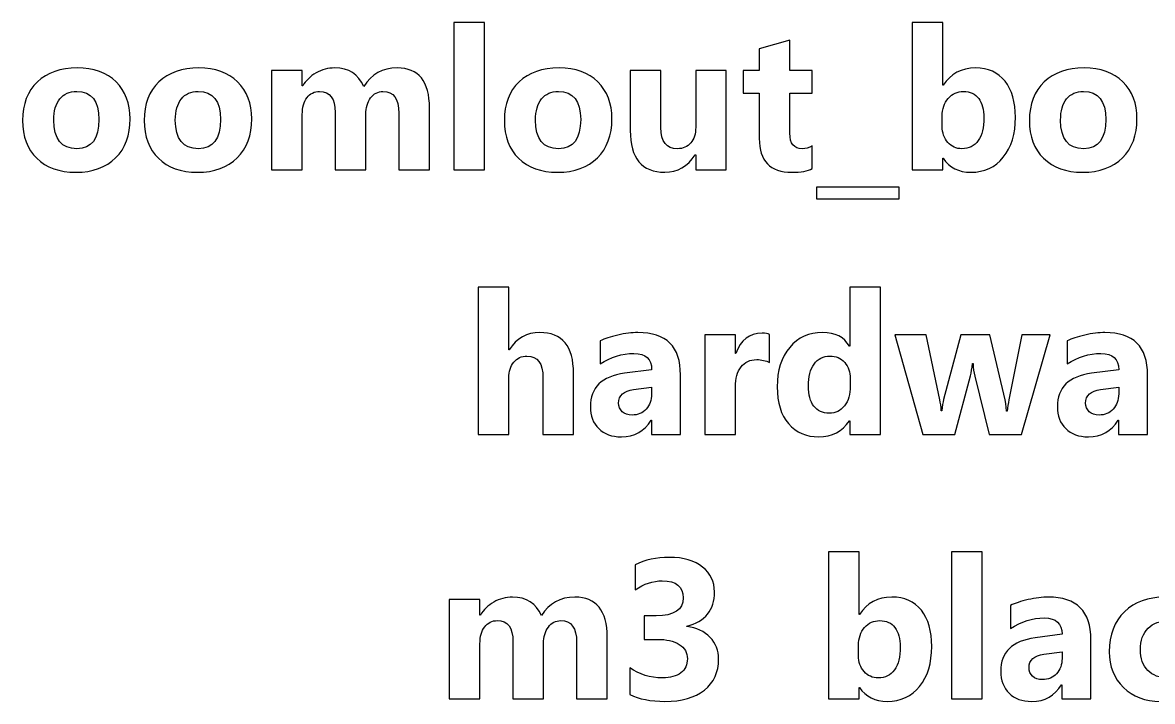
# Model space of a CAD drawing. Header units: centimetres. Extents: x -8 to 8, y -13.2 to 13.9.
# Drawn here: x -7.721 to -2.91, y 10.966 to 13.856 of the extents above; entities that cross this region are included whole.
import ezdxf

# ---------------------------------------------------------------- set-up
doc = ezdxf.new("R2010")
doc.units = ezdxf.units.CM
doc.header["$MEASUREMENT"] = 0
doc.layers.add('Layer 1', color=7, linetype='Continuous')

msp = doc.modelspace()

# ---------------------------------------------------------------- linework, layer by layer
at = {"layer": 'Layer 1'}
for points, knots in [([(-5.75472, 13.2292), (-5.75472, 13.2292), (-5.88525, 13.2292), (-5.88525, 13.2292), (-5.88525, 13.2292), (-5.88525, 13.2292), (-5.88525, 13.85588), (-5.88525, 13.85588), (-5.88525, 13.85588), (-5.88525, 13.85588), (-5.75472, 13.85588), (-5.75472, 13.85588), (-5.75472, 13.85588), (-5.75472, 13.85588), (-5.75472, 13.2292), (-5.75472, 13.2292)], [0, 0, 0, 0, 0.2, 0.2, 0.2, 0.2, 0.4, 0.4, 0.4, 0.4, 0.6, 0.6, 0.6, 0.6, 1, 1, 1, 1]), ([(-3.80171, 13.27845), (-3.80171, 13.27845), (-3.80341, 13.27845), (-3.80341, 13.27845), (-3.80341, 13.27845), (-3.80341, 13.27845), (-3.80341, 13.2292), (-3.80341, 13.2292), (-3.80341, 13.2292), (-3.80341, 13.2292), (-3.93394, 13.2292), (-3.93394, 13.2292), (-3.93394, 13.2292), (-3.93394, 13.2292), (-3.93394, 13.85588), (-3.93394, 13.85588), (-3.93394, 13.85588), (-3.93394, 13.85588), (-3.80341, 13.85588), (-3.80341, 13.85588), (-3.80341, 13.85588), (-3.80341, 13.85588), (-3.80341, 13.58889), (-3.80341, 13.58889), (-3.80341, 13.58889), (-3.80341, 13.58889), (-3.80171, 13.58889), (-3.80171, 13.58889), (-3.80171, 13.58889), (-3.7694, 13.63814), (-3.72354, 13.66284), (-3.66399, 13.66284), (-3.66399, 13.66284), (-3.60952, 13.66284), (-3.56747, 13.64407), (-3.53798, 13.60667), (-3.53798, 13.60667), (-3.50848, 13.56914), (-3.49367, 13.51791), (-3.49367, 13.45286), (-3.49367, 13.45286), (-3.49367, 13.38231), (-3.51088, 13.32572), (-3.54531, 13.28296), (-3.54531, 13.28296), (-3.57989, 13.24021), (-3.62589, 13.2189), (-3.68346, 13.2189), (-3.68346, 13.2189), (-3.73553, 13.2189), (-3.7749, 13.23865), (-3.80171, 13.27845)], [0, 0, 0, 0, 0.0714286, 0.0714286, 0.0714286, 0.0714286, 0.1428571, 0.1428571, 0.1428571, 0.1428571, 0.2142857, 0.2142857, 0.2142857, 0.2142857, 0.2857143, 0.2857143, 0.2857143, 0.2857143, 0.3571429, 0.3571429, 0.3571429, 0.3571429, 0.4285714, 0.4285714, 0.4285714, 0.4285714, 0.5, 0.5, 0.5, 0.5, 0.5714286, 0.5714286, 0.5714286, 0.5714286, 0.6428571, 0.6428571, 0.6428571, 0.6428571, 0.7142857, 0.7142857, 0.7142857, 0.7142857, 0.7857143, 0.7857143, 0.7857143, 0.7857143, 0.8571429, 0.8571429, 0.8571429, 0.8571429, 1, 1, 1, 1]), ([(-4.35897, 13.23414), (-4.3783, 13.22398), (-4.40737, 13.2189), (-4.44618, 13.2189), (-4.44618, 13.2189), (-4.53818, 13.2189), (-4.58433, 13.26674), (-4.58433, 13.36227), (-4.58433, 13.36227), (-4.58433, 13.36227), (-4.58433, 13.55616), (-4.58433, 13.55616), (-4.58433, 13.55616), (-4.58433, 13.55616), (-4.65291, 13.55616), (-4.65291, 13.55616), (-4.65291, 13.55616), (-4.65291, 13.55616), (-4.65291, 13.65254), (-4.65291, 13.65254), (-4.65291, 13.65254), (-4.65291, 13.65254), (-4.58433, 13.65254), (-4.58433, 13.65254), (-4.58433, 13.65254), (-4.58433, 13.65254), (-4.58433, 13.74383), (-4.58433, 13.74383), (-4.58433, 13.74383), (-4.58433, 13.74383), (-4.45408, 13.78109), (-4.45408, 13.78109), (-4.45408, 13.78109), (-4.45408, 13.78109), (-4.45408, 13.65254), (-4.45408, 13.65254), (-4.45408, 13.65254), (-4.45408, 13.65254), (-4.35897, 13.65254), (-4.35897, 13.65254), (-4.35897, 13.65254), (-4.35897, 13.65254), (-4.35897, 13.55616), (-4.35897, 13.55616), (-4.35897, 13.55616), (-4.35897, 13.55616), (-4.45408, 13.55616), (-4.45408, 13.55616), (-4.45408, 13.55616), (-4.45408, 13.55616), (-4.45408, 13.38499), (-4.45408, 13.38499), (-4.45408, 13.38499), (-4.45408, 13.34096), (-4.43658, 13.31895), (-4.40159, 13.31895), (-4.40159, 13.31895), (-4.38776, 13.31895), (-4.37351, 13.3229), (-4.35897, 13.33094), (-4.35897, 13.33094), (-4.35897, 13.33094), (-4.35897, 13.23414), (-4.35897, 13.23414)], [0, 0, 0, 0, 0.0588235, 0.0588235, 0.0588235, 0.0588235, 0.1176471, 0.1176471, 0.1176471, 0.1176471, 0.1764706, 0.1764706, 0.1764706, 0.1764706, 0.2352941, 0.2352941, 0.2352941, 0.2352941, 0.2941176, 0.2941176, 0.2941176, 0.2941176, 0.3529412, 0.3529412, 0.3529412, 0.3529412, 0.4117647, 0.4117647, 0.4117647, 0.4117647, 0.4705882, 0.4705882, 0.4705882, 0.4705882, 0.5294118, 0.5294118, 0.5294118, 0.5294118, 0.5882353, 0.5882353, 0.5882353, 0.5882353, 0.6470588, 0.6470588, 0.6470588, 0.6470588, 0.7058824, 0.7058824, 0.7058824, 0.7058824, 0.7647059, 0.7647059, 0.7647059, 0.7647059, 0.8235294, 0.8235294, 0.8235294, 0.8235294, 0.8823529, 0.8823529, 0.8823529, 0.8823529, 1, 1, 1, 1]), ([(-7.49435, 13.2189), (-7.5649, 13.2189), (-7.62036, 13.23865), (-7.66072, 13.27817), (-7.66072, 13.27817), (-7.70108, 13.31768), (-7.72126, 13.37144), (-7.72126, 13.43917), (-7.72126, 13.43917), (-7.72126, 13.50917), (-7.70037, 13.56406), (-7.65846, 13.60357), (-7.65846, 13.60357), (-7.61655, 13.64308), (-7.55982, 13.66284), (-7.48856, 13.66284), (-7.48856, 13.66284), (-7.41829, 13.66284), (-7.36311, 13.64308), (-7.32318, 13.60357), (-7.32318, 13.60357), (-7.28324, 13.56406), (-7.26321, 13.51171), (-7.26321, 13.44665), (-7.26321, 13.44665), (-7.26321, 13.37638), (-7.28381, 13.32078), (-7.32501, 13.28), (-7.32501, 13.28), (-7.36622, 13.23922), (-7.42266, 13.2189), (-7.49435, 13.2189)], [0, 0, 0, 0, 0.1111111, 0.1111111, 0.1111111, 0.1111111, 0.2222222, 0.2222222, 0.2222222, 0.2222222, 0.3333333, 0.3333333, 0.3333333, 0.3333333, 0.4444444, 0.4444444, 0.4444444, 0.4444444, 0.5555556, 0.5555556, 0.5555556, 0.5555556, 0.6666667, 0.6666667, 0.6666667, 0.6666667, 0.7777778, 0.7777778, 0.7777778, 0.7777778, 1, 1, 1, 1]), ([(-6.97675, 13.2189), (-7.0473, 13.2189), (-7.10276, 13.23865), (-7.14312, 13.27817), (-7.14312, 13.27817), (-7.18348, 13.31768), (-7.20366, 13.37144), (-7.20366, 13.43917), (-7.20366, 13.43917), (-7.20366, 13.50917), (-7.18277, 13.56406), (-7.14086, 13.60357), (-7.14086, 13.60357), (-7.09895, 13.64308), (-7.04222, 13.66284), (-6.97096, 13.66284), (-6.97096, 13.66284), (-6.90069, 13.66284), (-6.84551, 13.64308), (-6.80558, 13.60357), (-6.80558, 13.60357), (-6.76564, 13.56406), (-6.74561, 13.51171), (-6.74561, 13.44665), (-6.74561, 13.44665), (-6.74561, 13.37638), (-6.76621, 13.32078), (-6.80741, 13.28), (-6.80741, 13.28), (-6.84862, 13.23922), (-6.90506, 13.2189), (-6.97675, 13.2189)], [0, 0, 0, 0, 0.1111111, 0.1111111, 0.1111111, 0.1111111, 0.2222222, 0.2222222, 0.2222222, 0.2222222, 0.3333333, 0.3333333, 0.3333333, 0.3333333, 0.4444444, 0.4444444, 0.4444444, 0.4444444, 0.5555556, 0.5555556, 0.5555556, 0.5555556, 0.6666667, 0.6666667, 0.6666667, 0.6666667, 0.7777778, 0.7777778, 0.7777778, 0.7777778, 1, 1, 1, 1]), ([(-5.98868, 13.2292), (-5.98868, 13.2292), (-6.11893, 13.2292), (-6.11893, 13.2292), (-6.11893, 13.2292), (-6.11893, 13.2292), (-6.11893, 13.47064), (-6.11893, 13.47064), (-6.11893, 13.47064), (-6.11893, 13.53217), (-6.14151, 13.56279), (-6.18666, 13.56279), (-6.18666, 13.56279), (-6.20811, 13.56279), (-6.22561, 13.55362), (-6.23915, 13.53513), (-6.23915, 13.53513), (-6.2527, 13.51664), (-6.25947, 13.49364), (-6.25947, 13.46613), (-6.25947, 13.46613), (-6.25947, 13.46613), (-6.25947, 13.2292), (-6.25947, 13.2292), (-6.25947, 13.2292), (-6.25947, 13.2292), (-6.39, 13.2292), (-6.39, 13.2292), (-6.39, 13.2292), (-6.39, 13.2292), (-6.39, 13.47318), (-6.39, 13.47318), (-6.39, 13.47318), (-6.39, 13.53287), (-6.4123, 13.56279), (-6.45661, 13.56279), (-6.45661, 13.56279), (-6.4789, 13.56279), (-6.49682, 13.55404), (-6.51009, 13.5364), (-6.51009, 13.5364), (-6.52349, 13.51876), (-6.53027, 13.49477), (-6.53027, 13.46443), (-6.53027, 13.46443), (-6.53027, 13.46443), (-6.53027, 13.2292), (-6.53027, 13.2292), (-6.53027, 13.2292), (-6.53027, 13.2292), (-6.6608, 13.2292), (-6.6608, 13.2292), (-6.6608, 13.2292), (-6.6608, 13.2292), (-6.6608, 13.65254), (-6.6608, 13.65254), (-6.6608, 13.65254), (-6.6608, 13.65254), (-6.53027, 13.65254), (-6.53027, 13.65254), (-6.53027, 13.65254), (-6.53027, 13.65254), (-6.53027, 13.58635), (-6.53027, 13.58635), (-6.53027, 13.58635), (-6.53027, 13.58635), (-6.52857, 13.58635), (-6.52857, 13.58635), (-6.52857, 13.58635), (-6.51503, 13.60893), (-6.49612, 13.62742), (-6.47171, 13.64153), (-6.47171, 13.64153), (-6.44729, 13.65578), (-6.42062, 13.66284), (-6.3917, 13.66284), (-6.3917, 13.66284), (-6.33187, 13.66284), (-6.29094, 13.63659), (-6.26893, 13.58395), (-6.26893, 13.58395), (-6.23661, 13.63659), (-6.18934, 13.66284), (-6.12669, 13.66284), (-6.12669, 13.66284), (-6.03468, 13.66284), (-5.98868, 13.60611), (-5.98868, 13.49251), (-5.98868, 13.49251), (-5.98868, 13.49251), (-5.98868, 13.2292), (-5.98868, 13.2292)], [0, 0, 0, 0, 0.0416667, 0.0416667, 0.0416667, 0.0416667, 0.0833333, 0.0833333, 0.0833333, 0.0833333, 0.125, 0.125, 0.125, 0.125, 0.1666667, 0.1666667, 0.1666667, 0.1666667, 0.2083333, 0.2083333, 0.2083333, 0.2083333, 0.25, 0.25, 0.25, 0.25, 0.2916667, 0.2916667, 0.2916667, 0.2916667, 0.3333333, 0.3333333, 0.3333333, 0.3333333, 0.375, 0.375, 0.375, 0.375, 0.4166667, 0.4166667, 0.4166667, 0.4166667, 0.4583333, 0.4583333, 0.4583333, 0.4583333, 0.5, 0.5, 0.5, 0.5, 0.5416667, 0.5416667, 0.5416667, 0.5416667, 0.5833333, 0.5833333, 0.5833333, 0.5833333, 0.625, 0.625, 0.625, 0.625, 0.6666667, 0.6666667, 0.6666667, 0.6666667, 0.7083333, 0.7083333, 0.7083333, 0.7083333, 0.75, 0.75, 0.75, 0.75, 0.7916667, 0.7916667, 0.7916667, 0.7916667, 0.8333333, 0.8333333, 0.8333333, 0.8333333, 0.875, 0.875, 0.875, 0.875, 0.9166667, 0.9166667, 0.9166667, 0.9166667, 1, 1, 1, 1]), ([(-5.443, 13.2189), (-5.51355, 13.2189), (-5.56901, 13.23865), (-5.60937, 13.27817), (-5.60937, 13.27817), (-5.64973, 13.31768), (-5.66991, 13.37144), (-5.66991, 13.43917), (-5.66991, 13.43917), (-5.66991, 13.50917), (-5.64902, 13.56406), (-5.60711, 13.60357), (-5.60711, 13.60357), (-5.5652, 13.64308), (-5.50847, 13.66284), (-5.43721, 13.66284), (-5.43721, 13.66284), (-5.36694, 13.66284), (-5.31176, 13.64308), (-5.27183, 13.60357), (-5.27183, 13.60357), (-5.23189, 13.56406), (-5.21186, 13.51171), (-5.21186, 13.44665), (-5.21186, 13.44665), (-5.21186, 13.37638), (-5.23246, 13.32078), (-5.27366, 13.28), (-5.27366, 13.28), (-5.31487, 13.23922), (-5.37131, 13.2189), (-5.443, 13.2189)], [0, 0, 0, 0, 0.1111111, 0.1111111, 0.1111111, 0.1111111, 0.2222222, 0.2222222, 0.2222222, 0.2222222, 0.3333333, 0.3333333, 0.3333333, 0.3333333, 0.4444444, 0.4444444, 0.4444444, 0.4444444, 0.5555556, 0.5555556, 0.5555556, 0.5555556, 0.6666667, 0.6666667, 0.6666667, 0.6666667, 0.7777778, 0.7777778, 0.7777778, 0.7777778, 1, 1, 1, 1]), ([(-3.20721, 13.2189), (-3.27776, 13.2189), (-3.33322, 13.23865), (-3.37358, 13.27817), (-3.37358, 13.27817), (-3.41394, 13.31768), (-3.43412, 13.37144), (-3.43412, 13.43917), (-3.43412, 13.43917), (-3.43412, 13.50917), (-3.41323, 13.56406), (-3.37132, 13.60357), (-3.37132, 13.60357), (-3.32941, 13.64308), (-3.27268, 13.66284), (-3.20142, 13.66284), (-3.20142, 13.66284), (-3.13115, 13.66284), (-3.07597, 13.64308), (-3.03604, 13.60357), (-3.03604, 13.60357), (-2.9961, 13.56406), (-2.97607, 13.51171), (-2.97607, 13.44665), (-2.97607, 13.44665), (-2.97607, 13.37638), (-2.99667, 13.32078), (-3.03787, 13.28), (-3.03787, 13.28), (-3.07908, 13.23922), (-3.13552, 13.2189), (-3.20721, 13.2189)], [0, 0, 0, 0, 0.1111111, 0.1111111, 0.1111111, 0.1111111, 0.2222222, 0.2222222, 0.2222222, 0.2222222, 0.3333333, 0.3333333, 0.3333333, 0.3333333, 0.4444444, 0.4444444, 0.4444444, 0.4444444, 0.5555556, 0.5555556, 0.5555556, 0.5555556, 0.6666667, 0.6666667, 0.6666667, 0.6666667, 0.7777778, 0.7777778, 0.7777778, 0.7777778, 1, 1, 1, 1]), ([(-4.72488, 13.2292), (-4.72488, 13.2292), (-4.85512, 13.2292), (-4.85512, 13.2292), (-4.85512, 13.2292), (-4.85512, 13.2292), (-4.85512, 13.29369), (-4.85512, 13.29369), (-4.85512, 13.29369), (-4.85512, 13.29369), (-4.8571, 13.29369), (-4.8571, 13.29369), (-4.8571, 13.29369), (-4.88941, 13.24388), (-4.93245, 13.2189), (-4.9865, 13.2189), (-4.9865, 13.2189), (-5.08471, 13.2189), (-5.13368, 13.27831), (-5.13368, 13.39712), (-5.13368, 13.39712), (-5.13368, 13.39712), (-5.13368, 13.65254), (-5.13368, 13.65254), (-5.13368, 13.65254), (-5.13368, 13.65254), (-5.00343, 13.65254), (-5.00343, 13.65254), (-5.00343, 13.65254), (-5.00343, 13.65254), (-5.00343, 13.40869), (-5.00343, 13.40869), (-5.00343, 13.40869), (-5.00343, 13.34886), (-4.97973, 13.31895), (-4.93231, 13.31895), (-4.93231, 13.31895), (-4.90889, 13.31895), (-4.89026, 13.32713), (-4.87615, 13.3435), (-4.87615, 13.3435), (-4.86204, 13.35987), (-4.85512, 13.38217), (-4.85512, 13.41025), (-4.85512, 13.41025), (-4.85512, 13.41025), (-4.85512, 13.65254), (-4.85512, 13.65254), (-4.85512, 13.65254), (-4.85512, 13.65254), (-4.72488, 13.65254), (-4.72488, 13.65254), (-4.72488, 13.65254), (-4.72488, 13.65254), (-4.72488, 13.2292), (-4.72488, 13.2292)], [0, 0, 0, 0, 0.0666667, 0.0666667, 0.0666667, 0.0666667, 0.1333333, 0.1333333, 0.1333333, 0.1333333, 0.2, 0.2, 0.2, 0.2, 0.2666667, 0.2666667, 0.2666667, 0.2666667, 0.3333333, 0.3333333, 0.3333333, 0.3333333, 0.4, 0.4, 0.4, 0.4, 0.4666667, 0.4666667, 0.4666667, 0.4666667, 0.5333333, 0.5333333, 0.5333333, 0.5333333, 0.6, 0.6, 0.6, 0.6, 0.6666667, 0.6666667, 0.6666667, 0.6666667, 0.7333333, 0.7333333, 0.7333333, 0.7333333, 0.8, 0.8, 0.8, 0.8, 0.8666667, 0.8666667, 0.8666667, 0.8666667, 1, 1, 1, 1]), ([(-7.49096, 13.56279), (-7.52186, 13.56279), (-7.54585, 13.5522), (-7.56293, 13.53104), (-7.56293, 13.53104), (-7.58, 13.50973), (-7.58861, 13.47967), (-7.58861, 13.44087), (-7.58861, 13.44087), (-7.58861, 13.35959), (-7.55573, 13.31895), (-7.49011, 13.31895), (-7.49011, 13.31895), (-7.4276, 13.31895), (-7.39628, 13.36072), (-7.39628, 13.44411), (-7.39628, 13.44411), (-7.39628, 13.52328), (-7.42788, 13.56279), (-7.49096, 13.56279)], [0, 0, 0, 0, 0.1666667, 0.1666667, 0.1666667, 0.1666667, 0.3333333, 0.3333333, 0.3333333, 0.3333333, 0.5, 0.5, 0.5, 0.5, 0.6666667, 0.6666667, 0.6666667, 0.6666667, 1, 1, 1, 1]), ([(-6.97336, 13.56279), (-7.00426, 13.56279), (-7.02825, 13.5522), (-7.04533, 13.53104), (-7.04533, 13.53104), (-7.0624, 13.50973), (-7.07101, 13.47967), (-7.07101, 13.44087), (-7.07101, 13.44087), (-7.07101, 13.35959), (-7.03813, 13.31895), (-6.97251, 13.31895), (-6.97251, 13.31895), (-6.91, 13.31895), (-6.87868, 13.36072), (-6.87868, 13.44411), (-6.87868, 13.44411), (-6.87868, 13.52328), (-6.91028, 13.56279), (-6.97336, 13.56279)], [0, 0, 0, 0, 0.1666667, 0.1666667, 0.1666667, 0.1666667, 0.3333333, 0.3333333, 0.3333333, 0.3333333, 0.5, 0.5, 0.5, 0.5, 0.6666667, 0.6666667, 0.6666667, 0.6666667, 1, 1, 1, 1]), ([(-5.43961, 13.56279), (-5.47051, 13.56279), (-5.4945, 13.5522), (-5.51158, 13.53104), (-5.51158, 13.53104), (-5.52865, 13.50973), (-5.53726, 13.47967), (-5.53726, 13.44087), (-5.53726, 13.44087), (-5.53726, 13.35959), (-5.50438, 13.31895), (-5.43876, 13.31895), (-5.43876, 13.31895), (-5.37625, 13.31895), (-5.34493, 13.36072), (-5.34493, 13.44411), (-5.34493, 13.44411), (-5.34493, 13.52328), (-5.37653, 13.56279), (-5.43961, 13.56279)], [0, 0, 0, 0, 0.1666667, 0.1666667, 0.1666667, 0.1666667, 0.3333333, 0.3333333, 0.3333333, 0.3333333, 0.5, 0.5, 0.5, 0.5, 0.6666667, 0.6666667, 0.6666667, 0.6666667, 1, 1, 1, 1]), ([(-3.80538, 13.45695), (-3.80538, 13.45695), (-3.80538, 13.41363), (-3.80538, 13.41363), (-3.80538, 13.41363), (-3.80538, 13.38626), (-3.79762, 13.36368), (-3.78182, 13.34576), (-3.78182, 13.34576), (-3.76615, 13.32784), (-3.74598, 13.31895), (-3.72142, 13.31895), (-3.72142, 13.31895), (-3.69179, 13.31895), (-3.66865, 13.33038), (-3.65228, 13.35338), (-3.65228, 13.35338), (-3.63591, 13.37638), (-3.62758, 13.40898), (-3.62758, 13.45117), (-3.62758, 13.45117), (-3.62758, 13.48616), (-3.6352, 13.51354), (-3.65016, 13.5333), (-3.65016, 13.5333), (-3.66526, 13.55291), (-3.68657, 13.56279), (-3.71451, 13.56279), (-3.71451, 13.56279), (-3.74061, 13.56279), (-3.76234, 13.55305), (-3.77956, 13.53344), (-3.77956, 13.53344), (-3.79678, 13.51396), (-3.80538, 13.48842), (-3.80538, 13.45695)], [0, 0, 0, 0, 0.1, 0.1, 0.1, 0.1, 0.2, 0.2, 0.2, 0.2, 0.3, 0.3, 0.3, 0.3, 0.4, 0.4, 0.4, 0.4, 0.5, 0.5, 0.5, 0.5, 0.6, 0.6, 0.6, 0.6, 0.7, 0.7, 0.7, 0.7, 0.8, 0.8, 0.8, 0.8, 1, 1, 1, 1]), ([(-3.20382, 13.56279), (-3.23472, 13.56279), (-3.25871, 13.5522), (-3.27579, 13.53104), (-3.27579, 13.53104), (-3.29286, 13.50973), (-3.30147, 13.47967), (-3.30147, 13.44087), (-3.30147, 13.44087), (-3.30147, 13.35959), (-3.26859, 13.31895), (-3.20297, 13.31895), (-3.20297, 13.31895), (-3.14046, 13.31895), (-3.10914, 13.36072), (-3.10914, 13.44411), (-3.10914, 13.44411), (-3.10914, 13.52328), (-3.14074, 13.56279), (-3.20382, 13.56279)], [0, 0, 0, 0, 0.1666667, 0.1666667, 0.1666667, 0.1666667, 0.3333333, 0.3333333, 0.3333333, 0.3333333, 0.5, 0.5, 0.5, 0.5, 0.6666667, 0.6666667, 0.6666667, 0.6666667, 1, 1, 1, 1]), ([(-3.98897, 13.10643), (-3.98897, 13.10643), (-4.34034, 13.10643), (-4.34034, 13.10643), (-4.34034, 13.10643), (-4.34034, 13.10643), (-4.34034, 13.15568), (-4.34034, 13.15568), (-4.34034, 13.15568), (-4.34034, 13.15568), (-3.98897, 13.15568), (-3.98897, 13.15568), (-3.98897, 13.15568), (-3.98897, 13.15568), (-3.98897, 13.10643), (-3.98897, 13.10643)], [0, 0, 0, 0, 0.2, 0.2, 0.2, 0.2, 0.4, 0.4, 0.4, 0.4, 0.6, 0.6, 0.6, 0.6, 1, 1, 1, 1]), ([(-5.37537, 12.10299), (-5.37537, 12.10299), (-5.50562, 12.10299), (-5.50562, 12.10299), (-5.50562, 12.10299), (-5.50562, 12.10299), (-5.50562, 12.34359), (-5.50562, 12.34359), (-5.50562, 12.34359), (-5.50562, 12.40567), (-5.5282, 12.43658), (-5.5735, 12.43658), (-5.5735, 12.43658), (-5.59664, 12.43658), (-5.61541, 12.42797), (-5.62966, 12.41061), (-5.62966, 12.41061), (-5.64405, 12.39326), (-5.65125, 12.3711), (-5.65125, 12.34443), (-5.65125, 12.34443), (-5.65125, 12.34443), (-5.65125, 12.10299), (-5.65125, 12.10299), (-5.65125, 12.10299), (-5.65125, 12.10299), (-5.78178, 12.10299), (-5.78178, 12.10299), (-5.78178, 12.10299), (-5.78178, 12.10299), (-5.78178, 12.72967), (-5.78178, 12.72967), (-5.78178, 12.72967), (-5.78178, 12.72967), (-5.65125, 12.72967), (-5.65125, 12.72967), (-5.65125, 12.72967), (-5.65125, 12.72967), (-5.65125, 12.46353), (-5.65125, 12.46353), (-5.65125, 12.46353), (-5.65125, 12.46353), (-5.64955, 12.46353), (-5.64955, 12.46353), (-5.64955, 12.46353), (-5.61752, 12.51221), (-5.5742, 12.53663), (-5.51931, 12.53663), (-5.51931, 12.53663), (-5.42335, 12.53663), (-5.37537, 12.47877), (-5.37537, 12.36306), (-5.37537, 12.36306), (-5.37537, 12.36306), (-5.37537, 12.10299), (-5.37537, 12.10299)], [0, 0, 0, 0, 0.0666667, 0.0666667, 0.0666667, 0.0666667, 0.1333333, 0.1333333, 0.1333333, 0.1333333, 0.2, 0.2, 0.2, 0.2, 0.2666667, 0.2666667, 0.2666667, 0.2666667, 0.3333333, 0.3333333, 0.3333333, 0.3333333, 0.4, 0.4, 0.4, 0.4, 0.4666667, 0.4666667, 0.4666667, 0.4666667, 0.5333333, 0.5333333, 0.5333333, 0.5333333, 0.6, 0.6, 0.6, 0.6, 0.6666667, 0.6666667, 0.6666667, 0.6666667, 0.7333333, 0.7333333, 0.7333333, 0.7333333, 0.8, 0.8, 0.8, 0.8, 0.8666667, 0.8666667, 0.8666667, 0.8666667, 1, 1, 1, 1]), ([(-4.06867, 12.10299), (-4.06867, 12.10299), (-4.19934, 12.10299), (-4.19934, 12.10299), (-4.19934, 12.10299), (-4.19934, 12.10299), (-4.19934, 12.16127), (-4.19934, 12.16127), (-4.19934, 12.16127), (-4.19934, 12.16127), (-4.2009, 12.16127), (-4.2009, 12.16127), (-4.2009, 12.16127), (-4.23067, 12.11555), (-4.27441, 12.09269), (-4.33199, 12.09269), (-4.33199, 12.09269), (-4.3849, 12.09269), (-4.42752, 12.11132), (-4.45969, 12.14871), (-4.45969, 12.14871), (-4.49201, 12.18596), (-4.5081, 12.23817), (-4.5081, 12.3052), (-4.5081, 12.3052), (-4.5081, 12.37519), (-4.49032, 12.43122), (-4.45476, 12.47341), (-4.45476, 12.47341), (-4.4192, 12.5156), (-4.37263, 12.53663), (-4.31505, 12.53663), (-4.31505, 12.53663), (-4.26044, 12.53663), (-4.22249, 12.51715), (-4.2009, 12.47792), (-4.2009, 12.47792), (-4.2009, 12.47792), (-4.19934, 12.47792), (-4.19934, 12.47792), (-4.19934, 12.47792), (-4.19934, 12.47792), (-4.19934, 12.72967), (-4.19934, 12.72967), (-4.19934, 12.72967), (-4.19934, 12.72967), (-4.06867, 12.72967), (-4.06867, 12.72967), (-4.06867, 12.72967), (-4.06867, 12.72967), (-4.06867, 12.10299), (-4.06867, 12.10299)], [0, 0, 0, 0, 0.0714286, 0.0714286, 0.0714286, 0.0714286, 0.1428571, 0.1428571, 0.1428571, 0.1428571, 0.2142857, 0.2142857, 0.2142857, 0.2142857, 0.2857143, 0.2857143, 0.2857143, 0.2857143, 0.3571429, 0.3571429, 0.3571429, 0.3571429, 0.4285714, 0.4285714, 0.4285714, 0.4285714, 0.5, 0.5, 0.5, 0.5, 0.5714286, 0.5714286, 0.5714286, 0.5714286, 0.6428571, 0.6428571, 0.6428571, 0.6428571, 0.7142857, 0.7142857, 0.7142857, 0.7142857, 0.7857143, 0.7857143, 0.7857143, 0.7857143, 0.8571429, 0.8571429, 0.8571429, 0.8571429, 1, 1, 1, 1]), ([(-4.91986, 12.10299), (-4.91986, 12.10299), (-5.04348, 12.10299), (-5.04348, 12.10299), (-5.04348, 12.10299), (-5.04348, 12.10299), (-5.04348, 12.16381), (-5.04348, 12.16381), (-5.04348, 12.16381), (-5.04348, 12.16381), (-5.04517, 12.16381), (-5.04517, 12.16381), (-5.04517, 12.16381), (-5.07353, 12.1164), (-5.11558, 12.09269), (-5.17132, 12.09269), (-5.17132, 12.09269), (-5.21239, 12.09269), (-5.2447, 12.10426), (-5.26827, 12.12754), (-5.26827, 12.12754), (-5.29183, 12.15083), (-5.30354, 12.18201), (-5.30354, 12.22082), (-5.30354, 12.22082), (-5.30354, 12.30295), (-5.25486, 12.35036), (-5.15763, 12.36306), (-5.15763, 12.36306), (-5.15763, 12.36306), (-5.04263, 12.3783), (-5.04263, 12.3783), (-5.04263, 12.3783), (-5.04263, 12.42458), (-5.06775, 12.44773), (-5.11798, 12.44773), (-5.11798, 12.44773), (-5.16836, 12.44773), (-5.21634, 12.43277), (-5.26178, 12.40271), (-5.26178, 12.40271), (-5.26178, 12.40271), (-5.26178, 12.50107), (-5.26178, 12.50107), (-5.26178, 12.50107), (-5.24357, 12.51052), (-5.21874, 12.5187), (-5.18713, 12.5259), (-5.18713, 12.5259), (-5.15566, 12.5331), (-5.12687, 12.53663), (-5.10091, 12.53663), (-5.10091, 12.53663), (-4.98026, 12.53663), (-4.91986, 12.47637), (-4.91986, 12.356), (-4.91986, 12.356), (-4.91986, 12.356), (-4.91986, 12.10299), (-4.91986, 12.10299)], [0, 0, 0, 0, 0.0625, 0.0625, 0.0625, 0.0625, 0.125, 0.125, 0.125, 0.125, 0.1875, 0.1875, 0.1875, 0.1875, 0.25, 0.25, 0.25, 0.25, 0.3125, 0.3125, 0.3125, 0.3125, 0.375, 0.375, 0.375, 0.375, 0.4375, 0.4375, 0.4375, 0.4375, 0.5, 0.5, 0.5, 0.5, 0.5625, 0.5625, 0.5625, 0.5625, 0.625, 0.625, 0.625, 0.625, 0.6875, 0.6875, 0.6875, 0.6875, 0.75, 0.75, 0.75, 0.75, 0.8125, 0.8125, 0.8125, 0.8125, 0.875, 0.875, 0.875, 0.875, 1, 1, 1, 1]), ([(-4.54027, 12.4085), (-4.55608, 12.4171), (-4.57442, 12.42134), (-4.5953, 12.42134), (-4.5953, 12.42134), (-4.62367, 12.42134), (-4.64582, 12.4109), (-4.66191, 12.39015), (-4.66191, 12.39015), (-4.67785, 12.36927), (-4.6859, 12.34105), (-4.6859, 12.3052), (-4.6859, 12.3052), (-4.6859, 12.3052), (-4.6859, 12.10299), (-4.6859, 12.10299), (-4.6859, 12.10299), (-4.6859, 12.10299), (-4.81643, 12.10299), (-4.81643, 12.10299), (-4.81643, 12.10299), (-4.81643, 12.10299), (-4.81643, 12.52633), (-4.81643, 12.52633), (-4.81643, 12.52633), (-4.81643, 12.52633), (-4.6859, 12.52633), (-4.6859, 12.52633), (-4.6859, 12.52633), (-4.6859, 12.52633), (-4.6859, 12.44773), (-4.6859, 12.44773), (-4.6859, 12.44773), (-4.6859, 12.44773), (-4.6842, 12.44773), (-4.6842, 12.44773), (-4.6842, 12.44773), (-4.66346, 12.50516), (-4.62635, 12.5338), (-4.57259, 12.5338), (-4.57259, 12.5338), (-4.55876, 12.5338), (-4.54803, 12.53211), (-4.54027, 12.52887), (-4.54027, 12.52887), (-4.54027, 12.52887), (-4.54027, 12.4085), (-4.54027, 12.4085)], [0, 0, 0, 0, 0.0769231, 0.0769231, 0.0769231, 0.0769231, 0.1538462, 0.1538462, 0.1538462, 0.1538462, 0.2307692, 0.2307692, 0.2307692, 0.2307692, 0.3076923, 0.3076923, 0.3076923, 0.3076923, 0.3846154, 0.3846154, 0.3846154, 0.3846154, 0.4615385, 0.4615385, 0.4615385, 0.4615385, 0.5384615, 0.5384615, 0.5384615, 0.5384615, 0.6153846, 0.6153846, 0.6153846, 0.6153846, 0.6923077, 0.6923077, 0.6923077, 0.6923077, 0.7692308, 0.7692308, 0.7692308, 0.7692308, 0.8461538, 0.8461538, 0.8461538, 0.8461538, 1, 1, 1, 1]), ([(-3.34562, 12.52633), (-3.34562, 12.52633), (-3.46754, 12.10299), (-3.46754, 12.10299), (-3.46754, 12.10299), (-3.46754, 12.10299), (-3.60484, 12.10299), (-3.60484, 12.10299), (-3.60484, 12.10299), (-3.60484, 12.10299), (-3.66721, 12.35106), (-3.66721, 12.35106), (-3.66721, 12.35106), (-3.6713, 12.36757), (-3.6737, 12.38564), (-3.67427, 12.40525), (-3.67427, 12.40525), (-3.67427, 12.40525), (-3.67667, 12.40525), (-3.67667, 12.40525), (-3.67667, 12.40525), (-3.67864, 12.38366), (-3.68132, 12.36616), (-3.68499, 12.35276), (-3.68499, 12.35276), (-3.68499, 12.35276), (-3.75202, 12.10299), (-3.75202, 12.10299), (-3.75202, 12.10299), (-3.75202, 12.10299), (-3.88749, 12.10299), (-3.88749, 12.10299), (-3.88749, 12.10299), (-3.88749, 12.10299), (-4.00701, 12.52633), (-4.00701, 12.52633), (-4.00701, 12.52633), (-4.00701, 12.52633), (-3.87394, 12.52633), (-3.87394, 12.52633), (-3.87394, 12.52633), (-3.87394, 12.52633), (-3.81566, 12.25017), (-3.81566, 12.25017), (-3.81566, 12.25017), (-3.81284, 12.23719), (-3.81072, 12.22152), (-3.80945, 12.20304), (-3.80945, 12.20304), (-3.80945, 12.20304), (-3.80691, 12.20304), (-3.80691, 12.20304), (-3.80691, 12.20304), (-3.8055, 12.22237), (-3.8031, 12.2386), (-3.79943, 12.25186), (-3.79943, 12.25186), (-3.79943, 12.25186), (-3.72676, 12.52633), (-3.72676, 12.52633), (-3.72676, 12.52633), (-3.72676, 12.52633), (-3.6023, 12.52633), (-3.6023, 12.52633), (-3.6023, 12.52633), (-3.6023, 12.52633), (-3.53696, 12.25017), (-3.53696, 12.25017), (-3.53696, 12.25017), (-3.53527, 12.24325), (-3.53344, 12.22731), (-3.53118, 12.20219), (-3.53118, 12.20219), (-3.53118, 12.20219), (-3.52822, 12.20219), (-3.52822, 12.20219), (-3.52822, 12.20219), (-3.52695, 12.21814), (-3.52469, 12.23422), (-3.52172, 12.25017), (-3.52172, 12.25017), (-3.52172, 12.25017), (-3.46669, 12.52633), (-3.46669, 12.52633), (-3.46669, 12.52633), (-3.46669, 12.52633), (-3.34562, 12.52633), (-3.34562, 12.52633)], [0, 0, 0, 0, 0.0434783, 0.0434783, 0.0434783, 0.0434783, 0.0869565, 0.0869565, 0.0869565, 0.0869565, 0.1304348, 0.1304348, 0.1304348, 0.1304348, 0.173913, 0.173913, 0.173913, 0.173913, 0.2173913, 0.2173913, 0.2173913, 0.2173913, 0.2608696, 0.2608696, 0.2608696, 0.2608696, 0.3043478, 0.3043478, 0.3043478, 0.3043478, 0.3478261, 0.3478261, 0.3478261, 0.3478261, 0.3913043, 0.3913043, 0.3913043, 0.3913043, 0.4347826, 0.4347826, 0.4347826, 0.4347826, 0.4782609, 0.4782609, 0.4782609, 0.4782609, 0.5217391, 0.5217391, 0.5217391, 0.5217391, 0.5652174, 0.5652174, 0.5652174, 0.5652174, 0.6086957, 0.6086957, 0.6086957, 0.6086957, 0.6521739, 0.6521739, 0.6521739, 0.6521739, 0.6956522, 0.6956522, 0.6956522, 0.6956522, 0.7391304, 0.7391304, 0.7391304, 0.7391304, 0.7826087, 0.7826087, 0.7826087, 0.7826087, 0.826087, 0.826087, 0.826087, 0.826087, 0.8695652, 0.8695652, 0.8695652, 0.8695652, 0.9130435, 0.9130435, 0.9130435, 0.9130435, 1, 1, 1, 1]), ([(-2.93131, 12.10299), (-2.93131, 12.10299), (-3.05493, 12.10299), (-3.05493, 12.10299), (-3.05493, 12.10299), (-3.05493, 12.10299), (-3.05493, 12.16381), (-3.05493, 12.16381), (-3.05493, 12.16381), (-3.05493, 12.16381), (-3.05662, 12.16381), (-3.05662, 12.16381), (-3.05662, 12.16381), (-3.08498, 12.1164), (-3.12703, 12.09269), (-3.18277, 12.09269), (-3.18277, 12.09269), (-3.22384, 12.09269), (-3.25615, 12.10426), (-3.27972, 12.12754), (-3.27972, 12.12754), (-3.30328, 12.15083), (-3.31499, 12.18201), (-3.31499, 12.22082), (-3.31499, 12.22082), (-3.31499, 12.30295), (-3.26631, 12.35036), (-3.16908, 12.36306), (-3.16908, 12.36306), (-3.16908, 12.36306), (-3.05408, 12.3783), (-3.05408, 12.3783), (-3.05408, 12.3783), (-3.05408, 12.42458), (-3.0792, 12.44773), (-3.12943, 12.44773), (-3.12943, 12.44773), (-3.17981, 12.44773), (-3.22779, 12.43277), (-3.27323, 12.40271), (-3.27323, 12.40271), (-3.27323, 12.40271), (-3.27323, 12.50107), (-3.27323, 12.50107), (-3.27323, 12.50107), (-3.25502, 12.51052), (-3.23019, 12.5187), (-3.19858, 12.5259), (-3.19858, 12.5259), (-3.16711, 12.5331), (-3.13832, 12.53663), (-3.11236, 12.53663), (-3.11236, 12.53663), (-2.99171, 12.53663), (-2.93131, 12.47637), (-2.93131, 12.356), (-2.93131, 12.356), (-2.93131, 12.356), (-2.93131, 12.10299), (-2.93131, 12.10299)], [0, 0, 0, 0, 0.0625, 0.0625, 0.0625, 0.0625, 0.125, 0.125, 0.125, 0.125, 0.1875, 0.1875, 0.1875, 0.1875, 0.25, 0.25, 0.25, 0.25, 0.3125, 0.3125, 0.3125, 0.3125, 0.375, 0.375, 0.375, 0.375, 0.4375, 0.4375, 0.4375, 0.4375, 0.5, 0.5, 0.5, 0.5, 0.5625, 0.5625, 0.5625, 0.5625, 0.625, 0.625, 0.625, 0.625, 0.6875, 0.6875, 0.6875, 0.6875, 0.75, 0.75, 0.75, 0.75, 0.8125, 0.8125, 0.8125, 0.8125, 0.875, 0.875, 0.875, 0.875, 1, 1, 1, 1]), ([(-4.1968, 12.30887), (-4.1968, 12.30887), (-4.1968, 12.34076), (-4.1968, 12.34076), (-4.1968, 12.34076), (-4.1968, 12.36828), (-4.20485, 12.39114), (-4.22079, 12.40934), (-4.22079, 12.40934), (-4.23674, 12.42755), (-4.25762, 12.43658), (-4.28316, 12.43658), (-4.28316, 12.43658), (-4.31209, 12.43658), (-4.33481, 12.42529), (-4.35104, 12.40257), (-4.35104, 12.40257), (-4.36727, 12.37971), (-4.37545, 12.34852), (-4.37545, 12.30887), (-4.37545, 12.30887), (-4.37545, 12.27162), (-4.36755, 12.24297), (-4.35188, 12.22293), (-4.35188, 12.22293), (-4.33608, 12.20276), (-4.31435, 12.19274), (-4.28655, 12.19274), (-4.28655, 12.19274), (-4.26002, 12.19274), (-4.23843, 12.20332), (-4.22178, 12.22449), (-4.22178, 12.22449), (-4.20513, 12.2458), (-4.1968, 12.27388), (-4.1968, 12.30887)], [0, 0, 0, 0, 0.1, 0.1, 0.1, 0.1, 0.2, 0.2, 0.2, 0.2, 0.3, 0.3, 0.3, 0.3, 0.4, 0.4, 0.4, 0.4, 0.5, 0.5, 0.5, 0.5, 0.6, 0.6, 0.6, 0.6, 0.7, 0.7, 0.7, 0.7, 0.8, 0.8, 0.8, 0.8, 1, 1, 1, 1]), ([(-5.04263, 12.27501), (-5.04263, 12.27501), (-5.04263, 12.30351), (-5.04263, 12.30351), (-5.04263, 12.30351), (-5.04263, 12.30351), (-5.11953, 12.29363), (-5.11953, 12.29363), (-5.11953, 12.29363), (-5.16201, 12.28813), (-5.18318, 12.26894), (-5.18318, 12.23606), (-5.18318, 12.23606), (-5.18318, 12.22124), (-5.1781, 12.20896), (-5.16779, 12.19951), (-5.16779, 12.19951), (-5.15735, 12.19006), (-5.14338, 12.18526), (-5.12574, 12.18526), (-5.12574, 12.18526), (-5.10119, 12.18526), (-5.08129, 12.19372), (-5.06577, 12.21066), (-5.06577, 12.21066), (-5.05039, 12.22759), (-5.04263, 12.24904), (-5.04263, 12.27501)], [0, 0, 0, 0, 0.125, 0.125, 0.125, 0.125, 0.25, 0.25, 0.25, 0.25, 0.375, 0.375, 0.375, 0.375, 0.5, 0.5, 0.5, 0.5, 0.625, 0.625, 0.625, 0.625, 0.75, 0.75, 0.75, 0.75, 1, 1, 1, 1]), ([(-3.05408, 12.27501), (-3.05408, 12.27501), (-3.05408, 12.30351), (-3.05408, 12.30351), (-3.05408, 12.30351), (-3.05408, 12.30351), (-3.13098, 12.29363), (-3.13098, 12.29363), (-3.13098, 12.29363), (-3.17346, 12.28813), (-3.19463, 12.26894), (-3.19463, 12.23606), (-3.19463, 12.23606), (-3.19463, 12.22124), (-3.18955, 12.20896), (-3.17924, 12.19951), (-3.17924, 12.19951), (-3.1688, 12.19006), (-3.15483, 12.18526), (-3.13719, 12.18526), (-3.13719, 12.18526), (-3.11264, 12.18526), (-3.09274, 12.19372), (-3.07722, 12.21066), (-3.07722, 12.21066), (-3.06184, 12.22759), (-3.05408, 12.24904), (-3.05408, 12.27501)], [0, 0, 0, 0, 0.125, 0.125, 0.125, 0.125, 0.25, 0.25, 0.25, 0.25, 0.375, 0.375, 0.375, 0.375, 0.5, 0.5, 0.5, 0.5, 0.625, 0.625, 0.625, 0.625, 0.75, 0.75, 0.75, 0.75, 1, 1, 1, 1]), ([(-4.15807, 11.02603), (-4.15807, 11.02603), (-4.15977, 11.02603), (-4.15977, 11.02603), (-4.15977, 11.02603), (-4.15977, 11.02603), (-4.15977, 10.97678), (-4.15977, 10.97678), (-4.15977, 10.97678), (-4.15977, 10.97678), (-4.2903, 10.97678), (-4.2903, 10.97678), (-4.2903, 10.97678), (-4.2903, 10.97678), (-4.2903, 11.60346), (-4.2903, 11.60346), (-4.2903, 11.60346), (-4.2903, 11.60346), (-4.15977, 11.60346), (-4.15977, 11.60346), (-4.15977, 11.60346), (-4.15977, 11.60346), (-4.15977, 11.33647), (-4.15977, 11.33647), (-4.15977, 11.33647), (-4.15977, 11.33647), (-4.15807, 11.33647), (-4.15807, 11.33647), (-4.15807, 11.33647), (-4.12576, 11.38572), (-4.0799, 11.41042), (-4.02035, 11.41042), (-4.02035, 11.41042), (-3.96588, 11.41042), (-3.92383, 11.39165), (-3.89434, 11.35425), (-3.89434, 11.35425), (-3.86484, 11.31672), (-3.85003, 11.26549), (-3.85003, 11.20044), (-3.85003, 11.20044), (-3.85003, 11.12989), (-3.86724, 11.0733), (-3.90167, 11.03054), (-3.90167, 11.03054), (-3.93625, 10.98779), (-3.98225, 10.96648), (-4.03982, 10.96648), (-4.03982, 10.96648), (-4.09189, 10.96648), (-4.13126, 10.98623), (-4.15807, 11.02603)], [0, 0, 0, 0, 0.0714286, 0.0714286, 0.0714286, 0.0714286, 0.1428571, 0.1428571, 0.1428571, 0.1428571, 0.2142857, 0.2142857, 0.2142857, 0.2142857, 0.2857143, 0.2857143, 0.2857143, 0.2857143, 0.3571429, 0.3571429, 0.3571429, 0.3571429, 0.4285714, 0.4285714, 0.4285714, 0.4285714, 0.5, 0.5, 0.5, 0.5, 0.5714286, 0.5714286, 0.5714286, 0.5714286, 0.6428571, 0.6428571, 0.6428571, 0.6428571, 0.7142857, 0.7142857, 0.7142857, 0.7142857, 0.7857143, 0.7857143, 0.7857143, 0.7857143, 0.8571429, 0.8571429, 0.8571429, 0.8571429, 1, 1, 1, 1]), ([(-3.63469, 10.97678), (-3.63469, 10.97678), (-3.76522, 10.97678), (-3.76522, 10.97678), (-3.76522, 10.97678), (-3.76522, 10.97678), (-3.76522, 11.60346), (-3.76522, 11.60346), (-3.76522, 11.60346), (-3.76522, 11.60346), (-3.63469, 11.60346), (-3.63469, 11.60346), (-3.63469, 11.60346), (-3.63469, 11.60346), (-3.63469, 10.97678), (-3.63469, 10.97678)], [0, 0, 0, 0, 0.2, 0.2, 0.2, 0.2, 0.4, 0.4, 0.4, 0.4, 0.6, 0.6, 0.6, 0.6, 1, 1, 1, 1]), ([(-5.13528, 10.99625), (-5.13528, 10.99625), (-5.13528, 11.10985), (-5.13528, 11.10985), (-5.13528, 11.10985), (-5.09563, 11.08092), (-5.04934, 11.06653), (-4.99642, 11.06653), (-4.99642, 11.06653), (-4.96298, 11.06653), (-4.93702, 11.07372), (-4.91853, 11.08798), (-4.91853, 11.08798), (-4.8999, 11.10237), (-4.89059, 11.12227), (-4.89059, 11.14795), (-4.89059, 11.14795), (-4.89059, 11.17434), (-4.90202, 11.1948), (-4.92502, 11.20919), (-4.92502, 11.20919), (-4.94816, 11.22344), (-4.97977, 11.23064), (-5.01999, 11.23064), (-5.01999, 11.23064), (-5.01999, 11.23064), (-5.07488, 11.23064), (-5.07488, 11.23064), (-5.07488, 11.23064), (-5.07488, 11.23064), (-5.07488, 11.33069), (-5.07488, 11.33069), (-5.07488, 11.33069), (-5.07488, 11.33069), (-5.02408, 11.33069), (-5.02408, 11.33069), (-5.02408, 11.33069), (-4.94689, 11.33069), (-4.90837, 11.35623), (-4.90837, 11.40759), (-4.90837, 11.40759), (-4.90837, 11.45585), (-4.938, 11.47984), (-4.99727, 11.47984), (-4.99727, 11.47984), (-5.03692, 11.47984), (-5.07545, 11.46714), (-5.11298, 11.44146), (-5.11298, 11.44146), (-5.11298, 11.44146), (-5.11298, 11.54814), (-5.11298, 11.54814), (-5.11298, 11.54814), (-5.07136, 11.56903), (-5.02281, 11.57961), (-4.9675, 11.57961), (-4.9675, 11.57961), (-4.90682, 11.57961), (-4.85969, 11.56592), (-4.82582, 11.53855), (-4.82582, 11.53855), (-4.7921, 11.51131), (-4.77516, 11.47589), (-4.77516, 11.43243), (-4.77516, 11.43243), (-4.77516, 11.35496), (-4.81453, 11.30642), (-4.89299, 11.2868), (-4.89299, 11.2868), (-4.89299, 11.2868), (-4.89299, 11.28483), (-4.89299, 11.28483), (-4.89299, 11.28483), (-4.85122, 11.27961), (-4.81806, 11.26437), (-4.79379, 11.23911), (-4.79379, 11.23911), (-4.76952, 11.21385), (-4.75738, 11.18294), (-4.75738, 11.14626), (-4.75738, 11.14626), (-4.75738, 11.09094), (-4.7777, 11.04705), (-4.8182, 11.01488), (-4.8182, 11.01488), (-4.8587, 10.98257), (-4.91472, 10.96648), (-4.98612, 10.96648), (-4.98612, 10.96648), (-5.04723, 10.96648), (-5.09704, 10.97636), (-5.13528, 10.99625)], [0, 0, 0, 0, 0.0416667, 0.0416667, 0.0416667, 0.0416667, 0.0833333, 0.0833333, 0.0833333, 0.0833333, 0.125, 0.125, 0.125, 0.125, 0.1666667, 0.1666667, 0.1666667, 0.1666667, 0.2083333, 0.2083333, 0.2083333, 0.2083333, 0.25, 0.25, 0.25, 0.25, 0.2916667, 0.2916667, 0.2916667, 0.2916667, 0.3333333, 0.3333333, 0.3333333, 0.3333333, 0.375, 0.375, 0.375, 0.375, 0.4166667, 0.4166667, 0.4166667, 0.4166667, 0.4583333, 0.4583333, 0.4583333, 0.4583333, 0.5, 0.5, 0.5, 0.5, 0.5416667, 0.5416667, 0.5416667, 0.5416667, 0.5833333, 0.5833333, 0.5833333, 0.5833333, 0.625, 0.625, 0.625, 0.625, 0.6666667, 0.6666667, 0.6666667, 0.6666667, 0.7083333, 0.7083333, 0.7083333, 0.7083333, 0.75, 0.75, 0.75, 0.75, 0.7916667, 0.7916667, 0.7916667, 0.7916667, 0.8333333, 0.8333333, 0.8333333, 0.8333333, 0.875, 0.875, 0.875, 0.875, 0.9166667, 0.9166667, 0.9166667, 0.9166667, 1, 1, 1, 1]), ([(-5.23208, 10.97678), (-5.23208, 10.97678), (-5.36233, 10.97678), (-5.36233, 10.97678), (-5.36233, 10.97678), (-5.36233, 10.97678), (-5.36233, 11.21822), (-5.36233, 11.21822), (-5.36233, 11.21822), (-5.36233, 11.27975), (-5.38491, 11.31037), (-5.43006, 11.31037), (-5.43006, 11.31037), (-5.45151, 11.31037), (-5.46901, 11.3012), (-5.48255, 11.28271), (-5.48255, 11.28271), (-5.4961, 11.26422), (-5.50287, 11.24122), (-5.50287, 11.21371), (-5.50287, 11.21371), (-5.50287, 11.21371), (-5.50287, 10.97678), (-5.50287, 10.97678), (-5.50287, 10.97678), (-5.50287, 10.97678), (-5.6334, 10.97678), (-5.6334, 10.97678), (-5.6334, 10.97678), (-5.6334, 10.97678), (-5.6334, 11.22076), (-5.6334, 11.22076), (-5.6334, 11.22076), (-5.6334, 11.28045), (-5.6557, 11.31037), (-5.70001, 11.31037), (-5.70001, 11.31037), (-5.7223, 11.31037), (-5.74022, 11.30162), (-5.75349, 11.28398), (-5.75349, 11.28398), (-5.76689, 11.26634), (-5.77367, 11.24235), (-5.77367, 11.21201), (-5.77367, 11.21201), (-5.77367, 11.21201), (-5.77367, 10.97678), (-5.77367, 10.97678), (-5.77367, 10.97678), (-5.77367, 10.97678), (-5.9042, 10.97678), (-5.9042, 10.97678), (-5.9042, 10.97678), (-5.9042, 10.97678), (-5.9042, 11.40012), (-5.9042, 11.40012), (-5.9042, 11.40012), (-5.9042, 11.40012), (-5.77367, 11.40012), (-5.77367, 11.40012), (-5.77367, 11.40012), (-5.77367, 11.40012), (-5.77367, 11.33393), (-5.77367, 11.33393), (-5.77367, 11.33393), (-5.77367, 11.33393), (-5.77197, 11.33393), (-5.77197, 11.33393), (-5.77197, 11.33393), (-5.75843, 11.35651), (-5.73952, 11.375), (-5.71511, 11.38911), (-5.71511, 11.38911), (-5.69069, 11.40336), (-5.66402, 11.41042), (-5.6351, 11.41042), (-5.6351, 11.41042), (-5.57527, 11.41042), (-5.53434, 11.38417), (-5.51233, 11.33153), (-5.51233, 11.33153), (-5.48001, 11.38417), (-5.43274, 11.41042), (-5.37009, 11.41042), (-5.37009, 11.41042), (-5.27808, 11.41042), (-5.23208, 11.35369), (-5.23208, 11.24009), (-5.23208, 11.24009), (-5.23208, 11.24009), (-5.23208, 10.97678), (-5.23208, 10.97678)], [0, 0, 0, 0, 0.0416667, 0.0416667, 0.0416667, 0.0416667, 0.0833333, 0.0833333, 0.0833333, 0.0833333, 0.125, 0.125, 0.125, 0.125, 0.1666667, 0.1666667, 0.1666667, 0.1666667, 0.2083333, 0.2083333, 0.2083333, 0.2083333, 0.25, 0.25, 0.25, 0.25, 0.2916667, 0.2916667, 0.2916667, 0.2916667, 0.3333333, 0.3333333, 0.3333333, 0.3333333, 0.375, 0.375, 0.375, 0.375, 0.4166667, 0.4166667, 0.4166667, 0.4166667, 0.4583333, 0.4583333, 0.4583333, 0.4583333, 0.5, 0.5, 0.5, 0.5, 0.5416667, 0.5416667, 0.5416667, 0.5416667, 0.5833333, 0.5833333, 0.5833333, 0.5833333, 0.625, 0.625, 0.625, 0.625, 0.6666667, 0.6666667, 0.6666667, 0.6666667, 0.7083333, 0.7083333, 0.7083333, 0.7083333, 0.75, 0.75, 0.75, 0.75, 0.7916667, 0.7916667, 0.7916667, 0.7916667, 0.8333333, 0.8333333, 0.8333333, 0.8333333, 0.875, 0.875, 0.875, 0.875, 0.9166667, 0.9166667, 0.9166667, 0.9166667, 1, 1, 1, 1]), ([(-3.1724, 10.97678), (-3.1724, 10.97678), (-3.29602, 10.97678), (-3.29602, 10.97678), (-3.29602, 10.97678), (-3.29602, 10.97678), (-3.29602, 11.0376), (-3.29602, 11.0376), (-3.29602, 11.0376), (-3.29602, 11.0376), (-3.29771, 11.0376), (-3.29771, 11.0376), (-3.29771, 11.0376), (-3.32607, 10.99019), (-3.36812, 10.96648), (-3.42386, 10.96648), (-3.42386, 10.96648), (-3.46493, 10.96648), (-3.49724, 10.97805), (-3.52081, 11.00133), (-3.52081, 11.00133), (-3.54437, 11.02462), (-3.55608, 11.0558), (-3.55608, 11.09461), (-3.55608, 11.09461), (-3.55608, 11.17674), (-3.5074, 11.22415), (-3.41017, 11.23685), (-3.41017, 11.23685), (-3.41017, 11.23685), (-3.29517, 11.25209), (-3.29517, 11.25209), (-3.29517, 11.25209), (-3.29517, 11.29837), (-3.32029, 11.32152), (-3.37052, 11.32152), (-3.37052, 11.32152), (-3.4209, 11.32152), (-3.46888, 11.30656), (-3.51432, 11.2765), (-3.51432, 11.2765), (-3.51432, 11.2765), (-3.51432, 11.37486), (-3.51432, 11.37486), (-3.51432, 11.37486), (-3.49611, 11.38431), (-3.47128, 11.39249), (-3.43967, 11.39969), (-3.43967, 11.39969), (-3.4082, 11.40689), (-3.37941, 11.41042), (-3.35345, 11.41042), (-3.35345, 11.41042), (-3.2328, 11.41042), (-3.1724, 11.35016), (-3.1724, 11.22979), (-3.1724, 11.22979), (-3.1724, 11.22979), (-3.1724, 10.97678), (-3.1724, 10.97678)], [0, 0, 0, 0, 0.0625, 0.0625, 0.0625, 0.0625, 0.125, 0.125, 0.125, 0.125, 0.1875, 0.1875, 0.1875, 0.1875, 0.25, 0.25, 0.25, 0.25, 0.3125, 0.3125, 0.3125, 0.3125, 0.375, 0.375, 0.375, 0.375, 0.4375, 0.4375, 0.4375, 0.4375, 0.5, 0.5, 0.5, 0.5, 0.5625, 0.5625, 0.5625, 0.5625, 0.625, 0.625, 0.625, 0.625, 0.6875, 0.6875, 0.6875, 0.6875, 0.75, 0.75, 0.75, 0.75, 0.8125, 0.8125, 0.8125, 0.8125, 0.875, 0.875, 0.875, 0.875, 1, 1, 1, 1]), ([(-2.74822, 10.99202), (-2.77771, 10.97495), (-2.82033, 10.96648), (-2.87593, 10.96648), (-2.87593, 10.96648), (-2.94098, 10.96648), (-2.99361, 10.98609), (-3.03383, 11.0256), (-3.03383, 11.0256), (-3.07405, 11.06497), (-3.09423, 11.11577), (-3.09423, 11.17815), (-3.09423, 11.17815), (-3.09423, 11.25011), (-3.07264, 11.3067), (-3.0296, 11.34819), (-3.0296, 11.34819), (-2.98642, 11.38967), (-2.9287, 11.41042), (-2.85645, 11.41042), (-2.85645, 11.41042), (-2.80664, 11.41042), (-2.77052, 11.40378), (-2.74822, 11.39066), (-2.74822, 11.39066), (-2.74822, 11.39066), (-2.74822, 11.27975), (-2.74822, 11.27975), (-2.74822, 11.27975), (-2.77545, 11.30021), (-2.80593, 11.31037), (-2.83952, 11.31037), (-2.83952, 11.31037), (-2.87705, 11.31037), (-2.90669, 11.2995), (-2.9287, 11.27749), (-2.9287, 11.27749), (-2.95057, 11.25562), (-2.96158, 11.22542), (-2.96158, 11.18675), (-2.96158, 11.18675), (-2.96158, 11.14936), (-2.951, 11.11987), (-2.93011, 11.09856), (-2.93011, 11.09856), (-2.90923, 11.07711), (-2.8803, 11.06653), (-2.84375, 11.06653), (-2.84375, 11.06653), (-2.81116, 11.06653), (-2.77941, 11.07669), (-2.74822, 11.09715), (-2.74822, 11.09715), (-2.74822, 11.09715), (-2.74822, 10.99202), (-2.74822, 10.99202)], [0, 0, 0, 0, 0.0666667, 0.0666667, 0.0666667, 0.0666667, 0.1333333, 0.1333333, 0.1333333, 0.1333333, 0.2, 0.2, 0.2, 0.2, 0.2666667, 0.2666667, 0.2666667, 0.2666667, 0.3333333, 0.3333333, 0.3333333, 0.3333333, 0.4, 0.4, 0.4, 0.4, 0.4666667, 0.4666667, 0.4666667, 0.4666667, 0.5333333, 0.5333333, 0.5333333, 0.5333333, 0.6, 0.6, 0.6, 0.6, 0.6666667, 0.6666667, 0.6666667, 0.6666667, 0.7333333, 0.7333333, 0.7333333, 0.7333333, 0.8, 0.8, 0.8, 0.8, 0.8666667, 0.8666667, 0.8666667, 0.8666667, 1, 1, 1, 1]), ([(-4.16174, 11.20453), (-4.16174, 11.20453), (-4.16174, 11.16121), (-4.16174, 11.16121), (-4.16174, 11.16121), (-4.16174, 11.13384), (-4.15398, 11.11126), (-4.13818, 11.09334), (-4.13818, 11.09334), (-4.12251, 11.07542), (-4.10234, 11.06653), (-4.07778, 11.06653), (-4.07778, 11.06653), (-4.04815, 11.06653), (-4.02501, 11.07796), (-4.00864, 11.10096), (-4.00864, 11.10096), (-3.99227, 11.12396), (-3.98394, 11.15656), (-3.98394, 11.19875), (-3.98394, 11.19875), (-3.98394, 11.23374), (-3.99156, 11.26112), (-4.00652, 11.28088), (-4.00652, 11.28088), (-4.02162, 11.30049), (-4.04293, 11.31037), (-4.07087, 11.31037), (-4.07087, 11.31037), (-4.09697, 11.31037), (-4.1187, 11.30063), (-4.13592, 11.28102), (-4.13592, 11.28102), (-4.15314, 11.26154), (-4.16174, 11.236), (-4.16174, 11.20453)], [0, 0, 0, 0, 0.1, 0.1, 0.1, 0.1, 0.2, 0.2, 0.2, 0.2, 0.3, 0.3, 0.3, 0.3, 0.4, 0.4, 0.4, 0.4, 0.5, 0.5, 0.5, 0.5, 0.6, 0.6, 0.6, 0.6, 0.7, 0.7, 0.7, 0.7, 0.8, 0.8, 0.8, 0.8, 1, 1, 1, 1]), ([(-3.29517, 11.1488), (-3.29517, 11.1488), (-3.29517, 11.1773), (-3.29517, 11.1773), (-3.29517, 11.1773), (-3.29517, 11.1773), (-3.37207, 11.16742), (-3.37207, 11.16742), (-3.37207, 11.16742), (-3.41455, 11.16192), (-3.43572, 11.14273), (-3.43572, 11.10985), (-3.43572, 11.10985), (-3.43572, 11.09503), (-3.43064, 11.08275), (-3.42033, 11.0733), (-3.42033, 11.0733), (-3.40989, 11.06385), (-3.39592, 11.05905), (-3.37828, 11.05905), (-3.37828, 11.05905), (-3.35373, 11.05905), (-3.33383, 11.06751), (-3.31831, 11.08445), (-3.31831, 11.08445), (-3.30293, 11.10138), (-3.29517, 11.12283), (-3.29517, 11.1488)], [0, 0, 0, 0, 0.125, 0.125, 0.125, 0.125, 0.25, 0.25, 0.25, 0.25, 0.375, 0.375, 0.375, 0.375, 0.5, 0.5, 0.5, 0.5, 0.625, 0.625, 0.625, 0.625, 0.75, 0.75, 0.75, 0.75, 1, 1, 1, 1])]:
    msp.add_open_spline(points, degree=3, knots=knots, dxfattribs=at)

doc.saveas('drawing.dxf')
